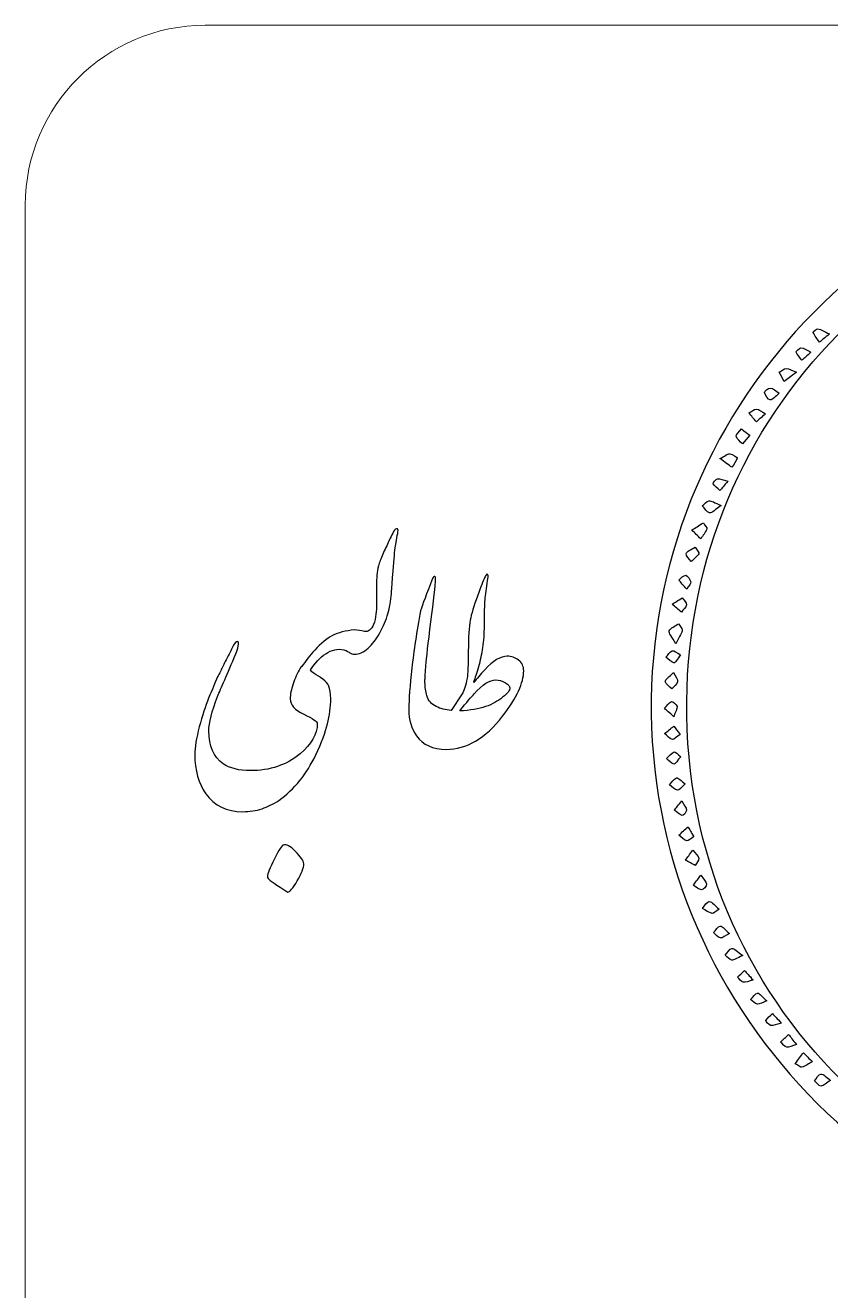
# Model space of a CAD drawing. Header units: millimetres. Extents: x -20 to 89, y -25 to 20.
# Drawn here: x 49.33 to 62.77, y -6.6 to 14.53 of the extents above; entities that cross this region are included whole.
import ezdxf

# ---------------------------------------------------------------- set-up
doc = ezdxf.new("R2010")
doc.units = ezdxf.units.MM
doc.header["$MEASUREMENT"] = 0
doc.layers.add('Layer 1', color=7, linetype='Continuous')

msp = doc.modelspace()

# ---------------------------------------------------------------- linework, layer by layer
at = {"layer": 'Layer 1', "color": 250, "lineweight": 18}
msp.add_open_spline([(52.3255, 14.5272), (52.3255, 14.5272), (85.9255, 14.5272), (85.9255, 14.5272), (87.5778, 14.5272), (88.9255, 13.1795), (88.9255, 11.5272), (88.9255, 11.5272), (88.9255, -22.0728), (88.9255, -22.0728), (88.9255, -23.7251), (87.5778, -25.0728), (85.9255, -25.0728), (85.9255, -25.0728), (52.3255, -25.0728), (52.3255, -25.0728), (50.6732, -25.0728), (49.3255, -23.7251), (49.3255, -22.0728), (49.3255, -22.0728), (49.3255, 11.5272), (49.3255, 11.5272), (49.3255, 13.1795), (50.6732, 14.5272), (52.3255, 14.5272)], degree=3, knots=[0, 0, 0, 0, 0.125, 0.125, 0.125, 0.25, 0.25, 0.25, 0.375, 0.375, 0.375, 0.5, 0.5, 0.5, 0.625, 0.625, 0.625, 0.75, 0.75, 0.75, 0.875, 0.875, 0.875, 1, 1, 1, 1], dxfattribs=at)
at = {"layer": 'Layer 1', "color": 242}
for points, knots in [([(69.1256, -6.1974), (63.9948, -6.2008), (59.8325, -2.0156), (59.7717, 3.0413), (59.7114, 8.0443), (63.6624, 12.3116), (68.7443, 12.497), (74.1646, 12.6946), (78.1503, 8.4661), (78.4488, 3.7832), (78.8016, -1.7555), (74.3837, -6.1916), (69.1256, -6.1974)], [0, 0, 0, 0, 0.25, 0.25, 0.25, 0.5, 0.5, 0.5, 0.75, 0.75, 0.75, 1, 1, 1, 1]), ([(69.1174, -5.5938), (73.9279, -5.6048), (77.8371, -1.7757), (77.8731, 3.0533), (77.9105, 8.03), (74.0444, 11.9236), (69.101, 11.9086), (64.1511, 11.8934), (60.4078, 8.0308), (60.364, 3.2393), (60.3175, -1.8027), (64.3616, -5.6145), (69.1174, -5.5938)], [0, 0, 0, 0, 0.25, 0.25, 0.25, 0.5, 0.5, 0.5, 0.75, 0.75, 0.75, 1, 1, 1, 1]), ([(62.7438, 9.3745), (62.6619, 9.4138), (62.6103, 9.4486), (62.5539, 9.4609), (62.5309, 9.4658), (62.47, 9.407), (62.4728, 9.4014), (62.5026, 9.344), (62.5418, 9.2915), (62.5786, 9.2375), (62.6223, 9.2736), (62.666, 9.3097), (62.7438, 9.3745)], [0, 0, 0, 0, 0.25, 0.25, 0.25, 0.5, 0.5, 0.5, 0.75, 0.75, 0.75, 1, 1, 1, 1]), ([(62.4353, 9.0712), (62.3604, 9.1059), (62.316, 9.1407), (62.2698, 9.1432), (62.2426, 9.1449), (62.1838, 9.0823), (62.1891, 9.0707), (62.2107, 9.0213), (62.251, 8.9805), (62.285, 8.9361), (62.3251, 8.9726), (62.3656, 9.0085), (62.4353, 9.0712)], [0, 0, 0, 0, 0.25, 0.25, 0.25, 0.5, 0.5, 0.5, 0.75, 0.75, 0.75, 1, 1, 1, 1]), ([(62.1929, 8.7348), (62.1167, 8.7661), (62.0714, 8.7992), (62.0277, 8.7977), (61.986, 8.7962), (61.9459, 8.758), (61.905, 8.7361), (61.9337, 8.685), (61.9624, 8.6339), (61.9914, 8.5824), (62.0457, 8.6238), (62.1003, 8.6651), (62.1929, 8.7348)], [0, 0, 0, 0, 0.25, 0.25, 0.25, 0.5, 0.5, 0.5, 0.75, 0.75, 0.75, 1, 1, 1, 1]), ([(61.9071, 8.3837), (61.846, 8.423), (61.8044, 8.4689), (61.7595, 8.4723), (61.7266, 8.4746), (61.6552, 8.4089), (61.6602, 8.3955), (61.6783, 8.3468), (61.7172, 8.2792), (61.7563, 8.2733), (61.793, 8.268), (61.8402, 8.3313), (61.9071, 8.3837)], [0, 0, 0, 0, 0.25, 0.25, 0.25, 0.5, 0.5, 0.5, 0.75, 0.75, 0.75, 1, 1, 1, 1]), ([(61.6785, 8.0431), (61.6128, 8.0783), (61.5707, 8.118), (61.5287, 8.1183), (61.486, 8.1186), (61.4435, 8.0794), (61.4008, 8.0574), (61.4429, 8.0071), (61.4842, 7.9571), (61.526, 7.907), (61.5672, 7.9434), (61.6081, 7.9802), (61.6785, 8.0431)], [0, 0, 0, 0, 0.25, 0.25, 0.25, 0.5, 0.5, 0.5, 0.75, 0.75, 0.75, 1, 1, 1, 1]), ([(61.2753, 7.7905), (61.2366, 7.7375), (61.1813, 7.6919), (61.1892, 7.6661), (61.2045, 7.6175), (61.2563, 7.5805), (61.2928, 7.5386), (61.2928, 7.5386), (61.4152, 7.6859), (61.4152, 7.6859), (61.3761, 7.7155), (61.3368, 7.7448), (61.2753, 7.7905)], [0, 0, 0, 0, 0.25, 0.25, 0.25, 0.5, 0.5, 0.5, 0.75, 0.75, 0.75, 1, 1, 1, 1]), ([(60.9147, 7.2945), (61.0066, 7.2286), (61.0617, 7.1892), (61.1165, 7.1499), (61.1478, 7.1997), (61.1896, 7.2467), (61.2033, 7.3007), (61.2072, 7.3158), (61.1276, 7.3715), (61.0849, 7.3731), (61.0408, 7.3752), (60.9954, 7.3341), (60.9147, 7.2945)], [0, 0, 0, 0, 0.25, 0.25, 0.25, 0.5, 0.5, 0.5, 0.75, 0.75, 0.75, 1, 1, 1, 1]), ([(61.0516, 6.9158), (60.9708, 6.9373), (60.9217, 6.9629), (60.8762, 6.9575), (60.8483, 6.9539), (60.7995, 6.8864), (60.8065, 6.8752), (60.8327, 6.8308), (60.8772, 6.797), (60.915, 6.7594), (60.9502, 6.7996), (60.9858, 6.8402), (61.0516, 6.9158)], [0, 0, 0, 0, 0.25, 0.25, 0.25, 0.5, 0.5, 0.5, 0.75, 0.75, 0.75, 1, 1, 1, 1]), ([(60.9388, 6.5121), (60.8219, 6.5584), (60.7753, 6.5943), (60.7344, 6.5886), (60.6938, 6.5825), (60.6597, 6.5348), (60.6227, 6.5055), (60.6627, 6.4643), (60.6991, 6.3949), (60.7439, 6.3892), (60.7866, 6.3837), (60.8377, 6.4445), (60.9388, 6.5121)], [0, 0, 0, 0, 0.25, 0.25, 0.25, 0.5, 0.5, 0.5, 0.75, 0.75, 0.75, 1, 1, 1, 1]), ([(54.8209, 4.0288), (54.8209, 4.0288), (54.8208, 4.0291), (54.8208, 4.0291), (54.8208, 4.0291), (54.8207, 4.0288), (54.8207, 4.0288), (54.8042, 4.0267), (54.789, 4.0288), (54.7745, 4.0348), (54.7597, 4.0411), (54.7442, 4.0496), (54.7276, 4.0598), (54.692, 4.0828), (54.6631, 4.0972), (54.6405, 4.1036), (54.5385, 4.124), (54.438, 4.1018), (54.3396, 4.0366), (54.2447, 3.9733), (54.1597, 3.8829), (54.0848, 3.7649), (54.0955, 3.7459), (54.1161, 3.7269), (54.1465, 3.7079), (54.1931, 3.6789), (54.2404, 3.6472), (54.2883, 3.613), (54.3363, 3.5788), (54.3702, 3.5396), (54.391, 3.4962), (54.4118, 3.4482), (54.4224, 3.3777), (54.4224, 3.2842), (54.4224, 3.1473), (54.4047, 3.0069), (54.3691, 2.8637), (54.3342, 2.7247), (54.2686, 2.5522), (54.173, 2.3465), (54.0213, 2.029), (53.816, 1.7754), (53.5563, 1.5866), (53.4607, 1.5263), (53.3672, 1.4808), (53.2759, 1.4494), (53.1764, 1.4162), (53.0691, 1.3996), (52.9552, 1.3996), (52.6871, 1.3996), (52.4814, 1.4991), (52.3385, 1.6988), (52.2158, 1.8692), (52.1544, 2.0869), (52.1544, 2.3528), (52.1544, 2.4714), (52.1791, 2.6259), (52.2292, 2.8171), (52.2793, 3.002), (52.3308, 3.1618), (52.3847, 3.2965), (52.4429, 3.4359), (52.493, 3.5534), (52.5343, 3.649), (52.5467, 3.6715), (52.5643, 3.7065), (52.5876, 3.753), (52.6102, 3.7999), (52.6394, 3.8606), (52.6747, 3.9354), (52.6994, 3.9809), (52.7216, 4.0225), (52.7414, 4.0599), (52.7615, 4.0973), (52.7774, 4.1305), (52.7901, 4.1598), (52.8211, 4.2155), (52.8448, 4.2427), (52.8617, 4.2406), (52.8843, 4.2367), (52.8906, 4.2127), (52.8804, 4.1689), (52.8698, 4.1171), (52.8564, 4.0723), (52.8395, 4.0349), (52.692, 3.6945), (52.5904, 3.4567), (52.5343, 3.3216), (52.437, 3.0746), (52.3879, 2.8834), (52.3879, 2.7483), (52.3879, 2.4929), (52.4669, 2.3105), (52.6246, 2.2001), (52.741, 2.1235), (52.8917, 2.0847), (53.0765, 2.0847), (53.4089, 2.0847), (53.6872, 2.1786), (53.9116, 2.3652), (54.1024, 2.525), (54.198, 2.6936), (54.198, 2.87), (54.198, 2.9053), (54.1232, 2.9572), (53.9737, 3.0256), (53.8223, 3.0965), (53.7465, 3.1826), (53.7465, 3.2842), (53.7465, 3.3569), (53.7623, 3.4394), (53.7944, 3.5318), (53.8265, 3.6243), (53.8657, 3.7121), (53.9116, 3.7954), (53.9177, 3.8063), (53.9266, 3.8148), (53.9382, 3.821), (54.0023, 3.9151), (54.0748, 4.0071), (54.1561, 4.0972), (54.2567, 4.2094), (54.3547, 4.2898), (54.4503, 4.3385), (54.5456, 4.3876), (54.6694, 4.42), (54.8207, 4.437), (54.8207, 4.437), (54.8208, 4.4367), (54.8208, 4.4367), (54.8208, 4.4367), (54.8209, 4.4369), (54.8209, 4.4369), (54.8727, 4.4306), (54.9285, 4.4214), (54.9877, 4.4087), (55.047, 4.3964), (55.0971, 4.4359), (55.1384, 4.5272), (55.1574, 4.577), (55.1698, 4.6331), (55.1761, 4.6955), (55.1842, 4.7495), (55.1885, 4.8095), (55.1885, 4.8761), (55.1885, 4.8761), (55.1885, 5.2405), (55.1885, 5.2405), (55.1885, 5.2737), (55.1906, 5.3235), (55.1948, 5.3901), (55.2008, 5.4356), (55.2132, 5.4889), (55.2322, 5.5489), (55.2509, 5.605), (55.2788, 5.6738), (55.3162, 5.7545), (55.3349, 5.7941), (55.3525, 5.8315), (55.3691, 5.8667), (55.386, 5.902), (55.4016, 5.9352), (55.416, 5.9666), (55.4344, 6.0057), (55.4524, 6.0424), (55.4689, 6.0756), (55.4936, 6.1151), (55.5155, 6.1295), (55.5342, 6.119), (55.5469, 6.1087), (55.5487, 6.0826), (55.5406, 6.0414), (55.5303, 5.9997), (55.5204, 5.9496), (55.5123, 5.8918), (55.5, 5.8357), (55.4876, 5.7246), (55.4749, 5.5584), (55.4457, 5.1721), (55.4312, 4.9851), (55.4312, 4.9975), (55.4167, 4.873), (55.3952, 4.7629), (55.3659, 4.6673), (55.3268, 4.5551), (55.283, 4.4574), (55.2354, 4.3745), (55.1793, 4.275), (55.1158, 4.1928), (55.0453, 4.1286), (54.9705, 4.0619), (54.8957, 4.0288), (54.8209, 4.0288)], [0, 0, 0, 0, 0.015625, 0.015625, 0.015625, 0.03125, 0.03125, 0.03125, 0.046875, 0.046875, 0.046875, 0.0625, 0.0625, 0.0625, 0.078125, 0.078125, 0.078125, 0.09375, 0.09375, 0.09375, 0.109375, 0.109375, 0.109375, 0.125, 0.125, 0.125, 0.140625, 0.140625, 0.140625, 0.15625, 0.15625, 0.15625, 0.171875, 0.171875, 0.171875, 0.1875, 0.1875, 0.1875, 0.203125, 0.203125, 0.203125, 0.21875, 0.21875, 0.21875, 0.234375, 0.234375, 0.234375, 0.25, 0.25, 0.25, 0.265625, 0.265625, 0.265625, 0.28125, 0.28125, 0.28125, 0.296875, 0.296875, 0.296875, 0.3125, 0.3125, 0.3125, 0.328125, 0.328125, 0.328125, 0.34375, 0.34375, 0.34375, 0.359375, 0.359375, 0.359375, 0.375, 0.375, 0.375, 0.390625, 0.390625, 0.390625, 0.40625, 0.40625, 0.40625, 0.421875, 0.421875, 0.421875, 0.4375, 0.4375, 0.4375, 0.453125, 0.453125, 0.453125, 0.46875, 0.46875, 0.46875, 0.484375, 0.484375, 0.484375, 0.5, 0.5, 0.5, 0.515625, 0.515625, 0.515625, 0.53125, 0.53125, 0.53125, 0.546875, 0.546875, 0.546875, 0.5625, 0.5625, 0.5625, 0.578125, 0.578125, 0.578125, 0.59375, 0.59375, 0.59375, 0.609375, 0.609375, 0.609375, 0.625, 0.625, 0.625, 0.640625, 0.640625, 0.640625, 0.65625, 0.65625, 0.65625, 0.671875, 0.671875, 0.671875, 0.6875, 0.6875, 0.6875, 0.703125, 0.703125, 0.703125, 0.71875, 0.71875, 0.71875, 0.734375, 0.734375, 0.734375, 0.75, 0.75, 0.75, 0.765625, 0.765625, 0.765625, 0.78125, 0.78125, 0.78125, 0.796875, 0.796875, 0.796875, 0.8125, 0.8125, 0.8125, 0.828125, 0.828125, 0.828125, 0.84375, 0.84375, 0.84375, 0.859375, 0.859375, 0.859375, 0.875, 0.875, 0.875, 0.890625, 0.890625, 0.890625, 0.90625, 0.90625, 0.90625, 0.921875, 0.921875, 0.921875, 0.9375, 0.9375, 0.9375, 0.953125, 0.953125, 0.953125, 0.96875, 0.96875, 0.96875, 0.984375, 0.984375, 0.984375, 1, 1, 1, 1]), ([(60.6419, 6.2211), (60.5598, 6.1713), (60.5045, 6.1373), (60.4493, 6.1033), (60.4987, 6.0541), (60.5481, 6.0044), (60.5976, 5.9551), (60.6328, 6.0087), (60.6761, 6.0589), (60.6996, 6.1173), (60.7081, 6.1377), (60.6674, 6.1778), (60.6419, 6.2211)], [0, 0, 0, 0, 0.25, 0.25, 0.25, 0.5, 0.5, 0.5, 0.75, 0.75, 0.75, 1, 1, 1, 1]), ([(60.5034, 5.8177), (60.4354, 5.7706), (60.3613, 5.7454), (60.354, 5.7073), (60.3467, 5.6696), (60.4068, 5.6189), (60.4372, 5.5738), (60.4819, 5.6162), (60.5337, 5.6537), (60.5671, 5.7038), (60.5766, 5.7176), (60.5324, 5.7676), (60.5034, 5.8177)], [0, 0, 0, 0, 0.25, 0.25, 0.25, 0.5, 0.5, 0.5, 0.75, 0.75, 0.75, 1, 1, 1, 1]), ([(55.9957, 3.6145), (55.9957, 3.6145), (55.9952, 3.6053), (55.9952, 3.6053), (55.9952, 3.6053), (55.9952, 3.5585), (55.9952, 3.5585), (55.9952, 3.4816), (56.0058, 3.4078), (56.0262, 3.3373), (56.0534, 3.2519), (56.1042, 3.1912), (56.1793, 3.1549), (56.2541, 3.1186), (56.3381, 3.0974), (56.4316, 3.091), (56.4316, 3.091), (56.6182, 3.3651), (56.6182, 3.3651), (56.6496, 3.417), (56.6764, 3.5056), (56.6997, 3.6301), (56.7099, 3.6985), (56.7159, 3.8485), (56.718, 4.0802), (56.7201, 4.3116), (56.7304, 4.4838), (56.7491, 4.596), (56.7699, 4.6997), (56.8104, 4.8341), (56.8708, 4.9992), (56.9311, 5.1643), (56.9678, 5.2599), (56.9812, 5.286), (56.9946, 5.3118), (57.0059, 5.3329), (57.014, 5.3495), (57.0242, 5.3665), (57.0338, 5.37), (57.0419, 5.3608), (57.0503, 5.3513), (57.0525, 5.3351), (57.0482, 5.3121), (57.0253, 5.1731), (57.0098, 5.0595), (57.0017, 4.9713), (56.9935, 4.8828), (56.9897, 4.7988), (56.9907, 4.7188), (56.9918, 4.639), (56.9904, 4.5357), (56.9858, 4.409), (56.9815, 4.282), (56.9692, 4.1652), (56.9487, 4.0584), (56.9279, 3.9515), (56.9018, 3.8474), (56.8708, 3.7469), (56.8394, 3.6463), (56.8186, 3.5825), (56.8083, 3.5553), (56.8584, 3.6177), (56.9195, 3.6893), (56.9925, 3.7701), (57.1311, 3.9197), (57.2571, 3.9945), (57.3692, 3.9945), (57.4377, 3.9945), (57.4998, 3.9726), (57.5559, 3.9292), (57.6141, 3.8876), (57.643, 3.8283), (57.643, 3.7514), (57.643, 3.5521), (57.5259, 3.2999), (57.2913, 2.9947), (57.0048, 2.625), (56.6909, 2.4402), (56.3504, 2.4402), (56.1264, 2.4402), (55.9613, 2.515), (55.8551, 2.6642), (55.7701, 2.7827), (55.7264, 2.9302), (55.7242, 3.1066), (55.7242, 3.1066), (55.7264, 3.1157), (55.7264, 3.1157), (55.7264, 3.1157), (55.7244, 3.116), (55.7244, 3.116), (55.7265, 3.2779), (55.7438, 3.5041), (55.7759, 3.7937), (55.8083, 4.0833), (55.8563, 4.4037), (55.9209, 4.7547), (55.954, 4.8566), (56.0214, 5.0362), (56.123, 5.2937), (56.134, 5.3184), (56.1445, 5.329), (56.1558, 5.3248), (56.1671, 5.3205), (56.1731, 5.3103), (56.1731, 5.2937), (56.1668, 5.1667), (56.141, 4.9251), (56.0952, 4.5677), (56.0493, 4.2103), (56.0214, 3.9655), (56.0112, 3.8325), (56.001, 3.6995), (55.9957, 3.6268), (55.9957, 3.6145)], [0, 0, 0, 0, 0.0263158, 0.0263158, 0.0263158, 0.0526316, 0.0526316, 0.0526316, 0.0789474, 0.0789474, 0.0789474, 0.1052632, 0.1052632, 0.1052632, 0.1315789, 0.1315789, 0.1315789, 0.1578947, 0.1578947, 0.1578947, 0.1842105, 0.1842105, 0.1842105, 0.2105263, 0.2105263, 0.2105263, 0.2368421, 0.2368421, 0.2368421, 0.2631579, 0.2631579, 0.2631579, 0.2894737, 0.2894737, 0.2894737, 0.3157895, 0.3157895, 0.3157895, 0.3421053, 0.3421053, 0.3421053, 0.3684211, 0.3684211, 0.3684211, 0.3947368, 0.3947368, 0.3947368, 0.4210526, 0.4210526, 0.4210526, 0.4473684, 0.4473684, 0.4473684, 0.4736842, 0.4736842, 0.4736842, 0.5, 0.5, 0.5, 0.5263158, 0.5263158, 0.5263158, 0.5526316, 0.5526316, 0.5526316, 0.5789474, 0.5789474, 0.5789474, 0.6052632, 0.6052632, 0.6052632, 0.6315789, 0.6315789, 0.6315789, 0.6578947, 0.6578947, 0.6578947, 0.6842105, 0.6842105, 0.6842105, 0.7105263, 0.7105263, 0.7105263, 0.7368421, 0.7368421, 0.7368421, 0.7631579, 0.7631579, 0.7631579, 0.7894737, 0.7894737, 0.7894737, 0.8157895, 0.8157895, 0.8157895, 0.8421053, 0.8421053, 0.8421053, 0.8684211, 0.8684211, 0.8684211, 0.8947368, 0.8947368, 0.8947368, 0.9210526, 0.9210526, 0.9210526, 0.9473684, 0.9473684, 0.9473684, 0.9736842, 0.9736842, 0.9736842, 1, 1, 1, 1]), ([(60.3657, 5.1136), (60.3973, 5.1687), (60.4375, 5.2076), (60.4307, 5.2344), (60.4197, 5.2785), (60.3808, 5.3426), (60.348, 5.3461), (60.3117, 5.3499), (60.2687, 5.2954), (60.229, 5.2665), (60.2667, 5.2245), (60.3045, 5.1819), (60.3657, 5.1136)], [0, 0, 0, 0, 0.25, 0.25, 0.25, 0.5, 0.5, 0.5, 0.75, 0.75, 0.75, 1, 1, 1, 1]), ([(60.2901, 4.9692), (60.2144, 4.9228), (60.1672, 4.8934), (60.1196, 4.8644), (60.1715, 4.82), (60.2235, 4.776), (60.2755, 4.7321), (60.3046, 4.772), (60.3511, 4.8088), (60.3574, 4.8518), (60.3623, 4.8854), (60.317, 4.9258), (60.2901, 4.9692)], [0, 0, 0, 0, 0.25, 0.25, 0.25, 0.5, 0.5, 0.5, 0.75, 0.75, 0.75, 1, 1, 1, 1]), ([(60.1805, 4.2), (60.2497, 4.3422), (60.2849, 4.385), (60.2874, 4.4295), (60.289, 4.464), (60.2487, 4.5003), (60.2271, 4.5356), (60.1725, 4.4976), (60.0946, 4.4703), (60.0718, 4.4185), (60.0566, 4.3842), (60.12, 4.3148), (60.1805, 4.2)], [0, 0, 0, 0, 0.25, 0.25, 0.25, 0.5, 0.5, 0.5, 0.75, 0.75, 0.75, 1, 1, 1, 1]), ([(60.2623, 4.018), (60.1984, 4.0511), (60.1497, 4.0969), (60.1214, 4.0862), (60.0784, 4.0703), (60.0499, 4.0159), (60.0151, 3.9777), (60.0597, 3.9443), (60.101, 3.896), (60.1508, 3.8845), (60.1716, 3.8795), (60.2103, 3.9534), (60.2623, 4.018)], [0, 0, 0, 0, 0.25, 0.25, 0.25, 0.5, 0.5, 0.5, 0.75, 0.75, 0.75, 1, 1, 1, 1]), ([(57.4126, 3.465), (57.4126, 3.4918), (57.3879, 3.5211), (57.3378, 3.5521), (57.2839, 3.5832), (57.2299, 3.599), (57.1759, 3.599), (57.0764, 3.6033), (56.9558, 3.525), (56.8147, 3.3651), (56.7731, 3.3218), (56.6933, 3.2272), (56.5748, 3.0819), (56.7491, 3.0903), (56.893, 3.114), (57.0062, 3.1535), (57.1195, 3.193), (57.2144, 3.2448), (57.2913, 3.3094), (57.3724, 3.3736), (57.4126, 3.4255), (57.4126, 3.465)], [0, 0, 0, 0, 0.1428571, 0.1428571, 0.1428571, 0.2857143, 0.2857143, 0.2857143, 0.4285714, 0.4285714, 0.4285714, 0.5714286, 0.5714286, 0.5714286, 0.7142857, 0.7142857, 0.7142857, 0.8571429, 0.8571429, 0.8571429, 1, 1, 1, 1]), ([(60.1426, 3.7236), (60.0743, 3.6515), (60.0045, 3.6094), (60.0064, 3.5713), (60.0089, 3.5293), (60.0777, 3.491), (60.1173, 3.4512), (60.1504, 3.4901), (60.2016, 3.5251), (60.2103, 3.5685), (60.2176, 3.6055), (60.1762, 3.6521), (60.1426, 3.7236)], [0, 0, 0, 0, 0.25, 0.25, 0.25, 0.5, 0.5, 0.5, 0.75, 0.75, 0.75, 1, 1, 1, 1]), ([(60.1465, 2.9856), (60.1735, 3.0629), (60.2066, 3.1127), (60.2012, 3.1579), (60.1969, 3.1896), (60.1255, 3.246), (60.111, 3.2384), (60.0642, 3.2144), (60.0294, 3.1664), (59.9899, 3.1271), (60.0316, 3.0898), (60.073, 3.0522), (60.1465, 2.9856)], [0, 0, 0, 0, 0.25, 0.25, 0.25, 0.5, 0.5, 0.5, 0.75, 0.75, 0.75, 1, 1, 1, 1]), ([(60.254, 2.6898), (60.2073, 2.7511), (60.1779, 2.7899), (60.1485, 2.8283), (60.0971, 2.7869), (60.0454, 2.7455), (59.9939, 2.7041), (60.0367, 2.669), (60.0752, 2.6179), (60.1239, 2.6058), (60.1528, 2.5975), (60.1975, 2.6509), (60.254, 2.6898)], [0, 0, 0, 0, 0.25, 0.25, 0.25, 0.5, 0.5, 0.5, 0.75, 0.75, 0.75, 1, 1, 1, 1]), ([(60.2631, 2.3173), (60.2129, 2.3556), (60.1694, 2.4042), (60.1553, 2.3968), (60.106, 2.371), (60.0666, 2.3257), (60.0232, 2.2876), (60.065, 2.2541), (60.1035, 2.2009), (60.149, 2.1943), (60.1758, 2.1904), (60.2131, 2.2607), (60.2631, 2.3173)], [0, 0, 0, 0, 0.25, 0.25, 0.25, 0.5, 0.5, 0.5, 0.75, 0.75, 0.75, 1, 1, 1, 1]), ([(60.3394, 1.8621), (60.2704, 1.9119), (60.2203, 1.9722), (60.1933, 1.963), (60.1464, 1.9474), (60.114, 1.8884), (60.0756, 1.8478), (60.1194, 1.8153), (60.1604, 1.7657), (60.208, 1.7573), (60.2378, 1.7525), (60.2781, 1.8107), (60.3394, 1.8621)], [0, 0, 0, 0, 0.25, 0.25, 0.25, 0.5, 0.5, 0.5, 0.75, 0.75, 0.75, 1, 1, 1, 1]), ([(60.2843, 1.5818), (60.2251, 1.5104), (60.1903, 1.4681), (60.1551, 1.4253), (60.1982, 1.3943), (60.2378, 1.3535), (60.2861, 1.337), (60.301, 1.3317), (60.3615, 1.3929), (60.3601, 1.4211), (60.3568, 1.4673), (60.32, 1.5113), (60.2843, 1.5818)], [0, 0, 0, 0, 0.25, 0.25, 0.25, 0.5, 0.5, 0.5, 0.75, 0.75, 0.75, 1, 1, 1, 1]), ([(60.4798, 0.9842), (60.438, 1.0571), (60.4122, 1.1026), (60.3856, 1.148), (60.3346, 1.1014), (60.2835, 1.0548), (60.2321, 1.0078), (60.2755, 0.9739), (60.3148, 0.926), (60.3639, 0.912), (60.3911, 0.9044), (60.4344, 0.9541), (60.4798, 0.9842)], [0, 0, 0, 0, 0.25, 0.25, 0.25, 0.5, 0.5, 0.5, 0.75, 0.75, 0.75, 1, 1, 1, 1]), ([(53.4827, 0.6128), (53.5606, 0.7656), (53.6114, 0.8418), (53.634, 0.8418), (53.6799, 0.8605), (53.7462, 0.8259), (53.8337, 0.7374), (53.9208, 0.6492), (53.9674, 0.5804), (53.9737, 0.5303), (53.9737, 0.464), (53.937, 0.3684), (53.8644, 0.2438), (53.7917, 0.119), (53.7388, 0.0569), (53.7056, 0.0569), (53.6933, 0.0632), (53.6502, 0.0907), (53.5765, 0.1394), (53.5028, 0.1881), (53.4484, 0.2251), (53.4128, 0.2498), (53.3818, 0.271), (53.3659, 0.2925), (53.3659, 0.3155), (53.3659, 0.361), (53.405, 0.4604), (53.4827, 0.6128)], [0, 0, 0, 0, 0.1111111, 0.1111111, 0.1111111, 0.2222222, 0.2222222, 0.2222222, 0.3333333, 0.3333333, 0.3333333, 0.4444444, 0.4444444, 0.4444444, 0.5555556, 0.5555556, 0.5555556, 0.6666667, 0.6666667, 0.6666667, 0.7777778, 0.7777778, 0.7777778, 0.8888889, 0.8888889, 0.8888889, 1, 1, 1, 1]), ([(60.4644, 0.7559), (60.4105, 0.6825), (60.3775, 0.6376), (60.3444, 0.5928), (60.398, 0.5622), (60.4514, 0.5319), (60.505, 0.5013), (60.5265, 0.5416), (60.5702, 0.5854), (60.5644, 0.6207), (60.5573, 0.6641), (60.5082, 0.7003), (60.4644, 0.7559)], [0, 0, 0, 0, 0.25, 0.25, 0.25, 0.5, 0.5, 0.5, 0.75, 0.75, 0.75, 1, 1, 1, 1]), ([(60.6006, 0.3396), (60.5411, 0.2614), (60.5067, 0.2163), (60.4722, 0.171), (60.5181, 0.1436), (60.563, 0.0993), (60.6109, 0.0951), (60.6381, 0.0927), (60.6976, 0.1591), (60.6947, 0.1901), (60.6911, 0.2349), (60.6434, 0.2761), (60.6006, 0.3396)], [0, 0, 0, 0, 0.25, 0.25, 0.25, 0.5, 0.5, 0.5, 0.75, 0.75, 0.75, 1, 1, 1, 1]), ([(60.9026, -0.2296), (60.833, -0.169), (60.7902, -0.1046), (60.7394, -0.0976), (60.7076, -0.0934), (60.664, -0.1746), (60.6253, -0.2178), (60.6797, -0.2466), (60.7316, -0.2846), (60.7892, -0.3), (60.8132, -0.3063), (60.8501, -0.2643), (60.9026, -0.2296)], [0, 0, 0, 0, 0.25, 0.25, 0.25, 0.5, 0.5, 0.5, 0.75, 0.75, 0.75, 1, 1, 1, 1]), ([(61.0773, -0.6335), (61.0042, -0.5727), (60.9607, -0.5093), (60.9226, -0.5121), (60.882, -0.515), (60.8461, -0.5811), (60.8081, -0.6196), (60.8476, -0.6506), (60.8841, -0.6995), (60.9275, -0.7072), (60.9632, -0.7135), (61.0075, -0.6704), (61.0773, -0.6335)], [0, 0, 0, 0, 0.25, 0.25, 0.25, 0.5, 0.5, 0.5, 0.75, 0.75, 0.75, 1, 1, 1, 1]), ([(61.2988, -1.0004), (61.206, -0.9367), (61.1572, -0.8772), (61.1173, -0.8829), (61.075, -0.8886), (61.0416, -0.9568), (61.0043, -0.9978), (61.0407, -1.0255), (61.0749, -1.071), (61.1148, -1.0766), (61.1523, -1.0818), (61.1959, -1.0454), (61.2988, -1.0004)], [0, 0, 0, 0, 0.25, 0.25, 0.25, 0.5, 0.5, 0.5, 0.75, 0.75, 0.75, 1, 1, 1, 1]), ([(61.4711, -1.4089), (61.4035, -1.3349), (61.3661, -1.2941), (61.329, -1.2529), (61.2896, -1.2896), (61.2497, -1.3261), (61.2103, -1.3629), (61.2425, -1.3924), (61.2711, -1.4397), (61.3075, -1.447), (61.3495, -1.4553), (61.3981, -1.4281), (61.4711, -1.4089)], [0, 0, 0, 0, 0.25, 0.25, 0.25, 0.5, 0.5, 0.5, 0.75, 0.75, 0.75, 1, 1, 1, 1]), ([(61.6976, -1.7595), (61.6247, -1.6933), (61.5844, -1.6278), (61.5435, -1.6279), (61.5061, -1.6279), (61.4681, -1.6978), (61.4304, -1.7371), (61.4679, -1.7631), (61.5028, -1.8057), (61.543, -1.811), (61.5837, -1.8162), (61.6291, -1.7843), (61.6976, -1.7595)], [0, 0, 0, 0, 0.25, 0.25, 0.25, 0.5, 0.5, 0.5, 0.75, 0.75, 0.75, 1, 1, 1, 1]), ([(61.941, -2.1291), (61.8702, -2.0523), (61.8324, -2.0115), (61.7946, -1.9703), (61.7565, -2.0087), (61.7129, -2.0441), (61.6844, -2.089), (61.6791, -2.0978), (61.7318, -2.1644), (61.7628, -2.1689), (61.8076, -2.1755), (61.8574, -2.1501), (61.941, -2.1291)], [0, 0, 0, 0, 0.25, 0.25, 0.25, 0.5, 0.5, 0.5, 0.75, 0.75, 0.75, 1, 1, 1, 1]), ([(62.1928, -2.4863), (62.133, -2.4095), (62.0987, -2.3655), (62.0644, -2.3212), (62.0193, -2.3631), (61.9746, -2.4049), (61.9296, -2.4466), (61.9634, -2.4766), (61.9935, -2.5252), (62.0316, -2.5318), (62.0736, -2.5391), (62.1223, -2.5083), (62.1928, -2.4863)], [0, 0, 0, 0, 0.25, 0.25, 0.25, 0.5, 0.5, 0.5, 0.75, 0.75, 0.75, 1, 1, 1, 1]), ([(62.1715, -2.8074), (62.2217, -2.8345), (62.2616, -2.8739), (62.287, -2.8661), (62.3473, -2.8473), (62.4011, -2.8062), (62.4576, -2.774), (62.4088, -2.724), (62.36, -2.6744), (62.3112, -2.6248), (62.2708, -2.6778), (62.2303, -2.7307), (62.1715, -2.8074)], [0, 0, 0, 0, 0.25, 0.25, 0.25, 0.5, 0.5, 0.5, 0.75, 0.75, 0.75, 1, 1, 1, 1]), ([(62.763, -3.0856), (62.6962, -3.0386), (62.6492, -2.98), (62.6033, -2.9805), (62.5663, -2.9809), (62.5304, -3.0537), (62.4938, -3.0939), (62.5302, -3.1249), (62.5688, -3.1838), (62.6016, -3.1801), (62.6514, -3.1751), (62.6968, -3.1271), (62.763, -3.0856)], [0, 0, 0, 0, 0.25, 0.25, 0.25, 0.5, 0.5, 0.5, 0.75, 0.75, 0.75, 1, 1, 1, 1])]:
    msp.add_open_spline(points, degree=3, knots=knots, dxfattribs=at)

doc.saveas('drawing.dxf')
